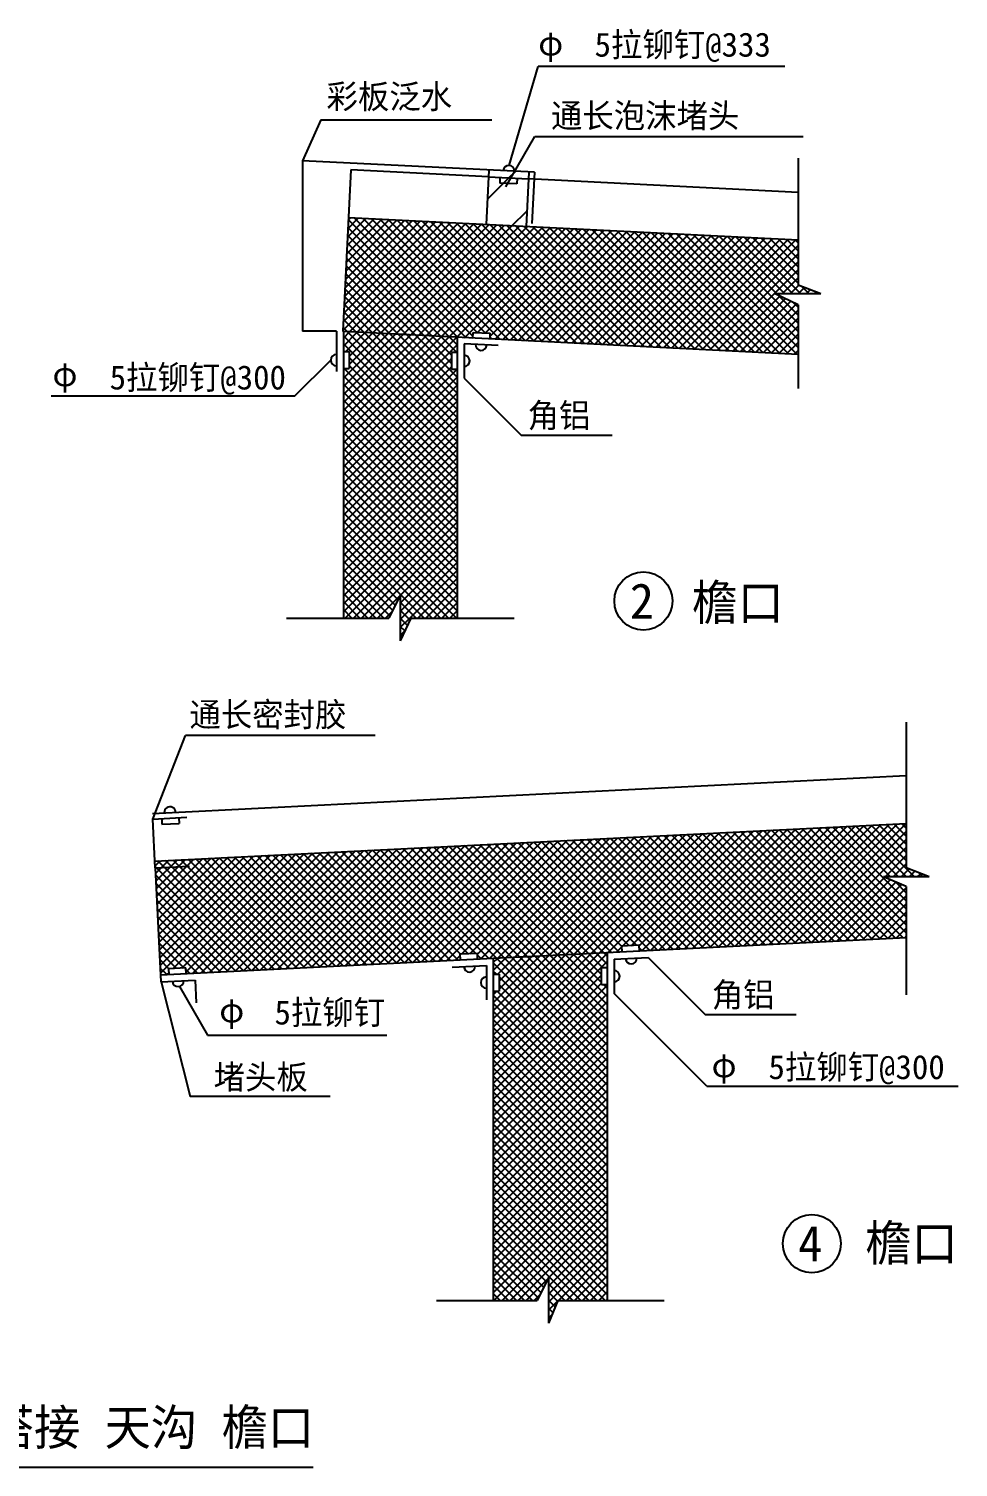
# Model space of a CAD drawing. Header units: metres. Extents: x 634 to 18296, y -213 to 24943.
# Drawn here: x 9580 to 17741, y -213 to 12410 of the extents above; entities that cross this region are included whole.
import ezdxf

# ---------------------------------------------------------------- set-up
doc = ezdxf.new("R2010")
doc.units = ezdxf.units.M
for name, color, linetype in [('1', 2, 'Continuous'), ('2', 3, 'Continuous'), ('4', 5, 'Continuous'), ('5', 6, 'Continuous')]:
    doc.layers.add(name, color=color, linetype=linetype)

msp = doc.modelspace()

# ---------------------------------------------------------------- hatches: boundary and pattern name
at = {"layer": '5'}
h = msp.add_hatch(dxfattribs=at)
h.set_pattern_fill('U', scale=100)
h.set_pattern_definition([(45, (0, 0), (-224.5064, 224.5064), [])])
h.paths.add_polyline_path([(13596.71, 10691.3), (13946.27, 10673.82), (13967.24, 11093.3), (13617.68, 11110.78)])
h.paths.add_polyline_path([(13813.01, 11101.01), (13846.75, 11159.45), (13620.68, 11170.75), (13617.68, 11110.78)])
h.paths.add_polyline_path([(13967.24, 11093.3), (13970.24, 11153.27), (13846.75, 11159.45), (13813.01, 11101.01)])

# ---------------------------------------------------------------- linework, layer by layer
for p, q in [((13617.68, 11110.78), (13967.24, 11093.3)), ((10669.28, 5475.33), (10968.9, 5490.31)), ((10690.75, 5045.87), (10669.28, 5475.33)), ((8447.4, -213.05), (12077.2, -213.05))]:
    msp.add_line(p, q)
at = {"layer": '1'}
for p, q in [((11982.51, 11252.66), (11982.51, 9755.76)), ((14020.18, 11150.78), (11982.51, 11252.66)), ((14020.18, 11150.78), (13997.71, 10701.29)), ((16335, 10554.39), (12387.29, 10751.77)), ((12282.51, 9755.76), (11982.51, 9755.76)), ((12282.51, 9755.76), (12282.51, 9402.76)), ((12342.51, 9752.76), (12342.51, 7238.81)), ((16335, 9553.14), (12342.51, 9752.76)), ((13342.51, 9702.76), (13342.51, 7238.81)), ((13402.51, 9645.69), (13402.51, 9345.31)), ((13702.51, 9630.69), (13402.51, 9645.69)), ((10687.75, 5105.79), (17284.96, 5435.65)), ((10690.75, 5045.87), (10990.37, 5060.85)), ((10690.75, 5045.87), (10740.69, 4047.12)), ((10737.69, 4107.04), (17284.96, 4434.4)), ((14659.26, 4303.12), (14659.26, 1251.45)), ((13299.26, 4175.04), (13599.26, 4190.04)), ((13599.26, 4190.04), (13599.26, 3889.67)), ((13659.26, 4253.12), (13659.26, 1251.45)), ((14719.26, 4246.04), (15019.26, 4261.04)), ((14719.26, 4246.04), (14719.26, 3945.67)), ((10740.69, 4047.12), (11040.31, 4062.1)), ((11040.31, 4062.1), (11050.3, 3862.35))]:
    msp.add_line(p, q, dxfattribs=at)
at = {"layer": '2'}
for p, q in [((13797.96, 11211.95), (14054.25, 12080.3)), ((16218.51, 12080.3), (14054.25, 12080.3)), ((12145.07, 11612.27), (11982.51, 11252.66)), ((12145.07, 11612.27), (13645.07, 11612.27)), ((13768.24, 11023.47), (14022.8, 11464.37)), ((14022.8, 11464.37), (16380.81, 11464.37)), ((16335, 11275.29), (16335, 10161.17)), ((12408.27, 11171.25), (12337.36, 9753.02)), ((13617.68, 11110.78), (12408.27, 11171.25)), ((13620.68, 11170.75), (13596.71, 10691.3)), ((13970.24, 11153.27), (13946.27, 10673.82)), ((13717.56, 11105.78), (13715.06, 11055.85)), ((13864.87, 11048.35), (13715.06, 11055.85)), ((13867.37, 11098.29), (13864.87, 11048.35)), ((16335, 10974.91), (13967.24, 11093.3)), ((16535, 10083.12), (16335, 10161.17)), ((16535, 10083.12), (16135, 10083.12)), ((16335, 9989.15), (16135, 10083.12)), ((16335, 9989.15), (16335, 9252.76)), ((13480.51, 9695.86), (13483.01, 9745.8)), ((13483.01, 9745.8), (13632.82, 9738.31)), ((13630.33, 9688.37), (13632.82, 9738.31)), ((11917.53, 9187.78), (12232.51, 9502.76)), ((12342.51, 9577.76), (12392.51, 9577.76)), ((12392.51, 9577.76), (12392.51, 9427.76)), ((13342.65, 9570.5), (13292.65, 9570.5)), ((13292.65, 9570.5), (13292.65, 9420.5)), ((12342.51, 9427.76), (12392.51, 9427.76)), ((13342.65, 9420.5), (13292.65, 9420.5)), ((13402.51, 9345.31), (13902.51, 8845.31)), ((9775.92, 9187.78), (11917.53, 9187.78)), ((13902.51, 8845.31), (14702.51, 8845.31)), ((12842.54, 7438.81), (12740.47, 7238.81)), ((12842.54, 7438.81), (12842.54, 7038.81)), ((11842.51, 7238.81), (12740.47, 7238.81)), ((12935.99, 7238.81), (12842.54, 7038.81)), ((12935.99, 7238.81), (13842.51, 7238.81)), ((12935.99, 7238.81), (13842.51, 7238.81)), ((17284.96, 6325.01), (17284.96, 5048.27)), ((10669.28, 5475.33), (10956.62, 6207.29)), ((12622.85, 6207.29), (10956.62, 6207.29)), ((10666.78, 5525.27), (17284.96, 5856.18)), ((10747.61, 5479.31), (10750.1, 5429.38)), ((10750.1, 5429.38), (10899.92, 5436.87)), ((10897.42, 5486.81), (10899.92, 5436.87)), ((17284.96, 4882.5), (17084.96, 4967.77)), ((17484.96, 4967.77), (17084.96, 4967.77)), ((17484.96, 4967.77), (17284.96, 5048.27)), ((17284.96, 4882.5), (17284.96, 3933.78)), ((17284.96, 4882.5), (17284.96, 3933.78)), ((13519.26, 4296.18), (13369.45, 4288.69)), ((13521.76, 4246.24), (13519.26, 4296.18)), ((14938.8, 4367.16), (14788.99, 4359.67)), ((14791.49, 4309.73), (14788.99, 4359.67)), ((14941.3, 4317.22), (14938.8, 4367.16)), ((10960.49, 4168.38), (10810.68, 4160.89)), ((10962.99, 4118.44), (10960.49, 4168.38)), ((13371.95, 4238.75), (13369.45, 4288.69)), ((14659.4, 4170.86), (14609.4, 4170.86)), ((14609.4, 4020.86), (14609.4, 4170.86)), ((15019.26, 4261.04), (15519.26, 3761.04)), ((10742.68, 4047.22), (10998.88, 3039.98)), ((10813.18, 4110.95), (10810.68, 4160.89)), ((13659.13, 4114.86), (13709.13, 4114.86)), ((13709.13, 4114.86), (13709.13, 3964.86)), ((10902.58, 4006.11), (11148.65, 3579.93)), ((13659.13, 3964.86), (13709.13, 3964.86)), ((14659.4, 4020.86), (14609.4, 4020.86)), ((15534.25, 3130.69), (14719.26, 3945.67)), ((15519.26, 3761.04), (16319.26, 3761.04)), ((11148.65, 3579.93), (12724.42, 3579.93)), ((12226.77, 3039.98), (10998.88, 3039.98)), ((15534.25, 3130.69), (17741.14, 3130.69)), ((14144.28, 1451.45), (14045.3, 1251.45)), ((14144.28, 1451.45), (14144.28, 1051.45)), ((13159.26, 1251.45), (14045.3, 1251.45)), ((14227.07, 1251.45), (14144.28, 1051.45)), ((14227.07, 1251.45), (15144.25, 1251.45)), ((14227.07, 1251.45), (15159.26, 1251.45))]:
    msp.add_line(p, q, dxfattribs=at)
for centre, start, end in [((13795.46, 11162.01), 357.14, 177.14), ((13552.51, 9638.19), 177.14, 357.14), ((12282.51, 9502.76), 90, 270), ((13402.51, 9495.5), 270, 90), ((10820.02, 5533), 2.86, 182.86), ((13449.84, 4182.71), 182.86, 2.86), ((14869.39, 4253.57), 182.86, 2.86), ((10891.08, 4054.77), 182.86, 2.86), ((13599.26, 4039.86), 90, 270), ((14719.26, 4095.86), 270, 90)]:
    msp.add_arc(centre, 50, start, end, dxfattribs=at)
at = {"layer": '4'}
for centre in [(14977.03, 7388.87), (16455.56, 1749.31)]:
    msp.add_circle(centre, 255.02, dxfattribs=at)
at = {"layer": '5'}
for p, q in [((12363.89, 10283.71), (12810.77, 10730.6)), ((12367.61, 10358.15), (12743.43, 10733.96)), ((12371.33, 10432.58), (12676.09, 10737.33)), ((12375.06, 10507.01), (12608.74, 10740.7)), ((12378.78, 10581.44), (12541.4, 10744.07)), ((12382.5, 10655.88), (12474.06, 10747.43)), ((12386.22, 10730.31), (12406.71, 10750.8)), ((13421.36, 9698.82), (12386.39, 10733.79)), ((13481.21, 9709.69), (12441.85, 10749.04)), ((13517.53, 9744.07), (12516.28, 10745.32)), ((13591.96, 9740.35), (12590.71, 10741.6)), ((13719.09, 9683.93), (12665.14, 10737.88)), ((13793.52, 9680.21), (12739.58, 10734.16)), ((13867.96, 9676.49), (12814.01, 10730.44)), ((12337.84, 9762.69), (13282.18, 10707.03)), ((12341.56, 9837.12), (13214.84, 10710.39)), ((12345.28, 9911.55), (13147.49, 10713.76)), ((12349, 9985.98), (13080.15, 10717.13)), ((12352.73, 10060.42), (13012.8, 10720.5)), ((12356.45, 10134.85), (12945.46, 10723.86)), ((12360.17, 10209.28), (12878.12, 10727.23)), ((13346.93, 9702.54), (12383.03, 10666.44)), ((12395.95, 9750.09), (13349.52, 10703.66)), ((12463.29, 9746.72), (13416.87, 10700.29)), ((12530.64, 9743.36), (13484.21, 10696.93)), ((12597.98, 9739.99), (13551.55, 10693.56)), ((12665.33, 9736.62), (13618.9, 10690.19)), ((12732.67, 9733.25), (13686.24, 10686.82)), ((12800.01, 9729.89), (13753.58, 10683.46)), ((12867.36, 9726.52), (13820.93, 10680.09)), ((13942.39, 9672.77), (12888.44, 10726.71)), ((12934.7, 9723.15), (13888.27, 10676.72)), ((14016.82, 9669.05), (12962.87, 10722.99)), ((13002.04, 9719.78), (13955.61, 10673.36)), ((14091.25, 9665.32), (13037.31, 10719.27)), ((13069.39, 9716.42), (14022.96, 10669.99)), ((14165.69, 9661.6), (13111.74, 10715.55)), ((13136.73, 9713.05), (14090.3, 10666.62)), ((14240.12, 9657.88), (13186.17, 10711.83)), ((13204.07, 9709.68), (14157.64, 10663.25)), ((14314.55, 9654.16), (13260.6, 10708.11)), ((13271.42, 9706.32), (14224.99, 10659.89)), ((14388.98, 9650.44), (13335.04, 10704.38)), ((13338.76, 9702.95), (14292.33, 10656.52)), ((13406.1, 9699.58), (14359.67, 10653.15)), ((14463.41, 9646.72), (13409.47, 10700.66)), ((14537.85, 9642.99), (13483.9, 10696.94)), ((13521.13, 9743.89), (14427.02, 10649.79)), ((14612.28, 9639.27), (13558.33, 10693.22)), ((13588.47, 9740.53), (14494.36, 10646.42)), ((13631.55, 9712.9), (14561.71, 10643.05)), ((14686.71, 9635.55), (13632.76, 10689.5)), ((13675.48, 9686.11), (14629.05, 10639.68)), ((14761.14, 9631.83), (13707.2, 10685.78)), ((13742.82, 9682.75), (14696.39, 10636.32)), ((14835.58, 9628.11), (13781.63, 10682.05)), ((13810.17, 9679.38), (14763.74, 10632.95)), ((14910.01, 9624.39), (13856.06, 10678.33)), ((13877.51, 9676.01), (14831.08, 10629.58)), ((14984.44, 9620.67), (13930.49, 10674.61)), ((13944.85, 9672.64), (14898.42, 10626.22)), ((15058.87, 9616.94), (14004.93, 10670.89)), ((14012.2, 9669.28), (14965.77, 10622.85)), ((15133.31, 9613.22), (14079.36, 10667.17)), ((14079.54, 9665.91), (15033.11, 10619.48)), ((14146.88, 9662.54), (15100.45, 10616.11)), ((15207.74, 9609.5), (14153.79, 10663.45)), ((14214.23, 9659.18), (15167.8, 10612.75)), ((15282.17, 9605.78), (14228.22, 10659.73)), ((14281.57, 9655.81), (15235.14, 10609.38)), ((15356.6, 9602.06), (14302.66, 10656)), ((14348.91, 9652.44), (15302.48, 10606.01)), ((15431.03, 9598.34), (14377.09, 10652.28)), ((15505.47, 9594.61), (14451.52, 10648.56)), ((15579.9, 9590.89), (14525.95, 10644.84)), ((15654.33, 9587.17), (14600.38, 10641.12)), ((15728.76, 9583.45), (14674.82, 10637.4)), ((15803.2, 9579.73), (14749.25, 10633.67)), ((15877.63, 9576.01), (14823.68, 10629.95)), ((15952.06, 9572.28), (14898.11, 10626.23)), ((16026.49, 9568.56), (14972.55, 10622.51)), ((16100.92, 9564.84), (15046.98, 10618.79)), ((16175.36, 9561.12), (15121.41, 10615.07)), ((16249.79, 9557.4), (15195.84, 10611.34)), ((16324.22, 9553.68), (15270.28, 10607.62)), ((16335, 9613.61), (15344.71, 10603.9)), ((13198.07, 9709.98), (12376.29, 10531.76)), ((13272.5, 9706.26), (12379.66, 10599.1)), ((14416.26, 9649.07), (15369.83, 10602.64)), ((14483.6, 9645.71), (15437.17, 10599.28)), ((14550.94, 9642.34), (15504.51, 10595.91)), ((14618.29, 9638.97), (15571.86, 10592.54)), ((14685.63, 9635.61), (15639.2, 10589.18)), ((14752.97, 9632.24), (15706.54, 10585.81)), ((14820.32, 9628.87), (15773.89, 10582.44)), ((14887.66, 9625.5), (15841.23, 10579.07)), ((14955, 9622.14), (15908.58, 10575.71)), ((15022.35, 9618.77), (15975.92, 10572.34)), ((15089.69, 9615.4), (16043.26, 10568.97)), ((15157.04, 9612.04), (16110.61, 10565.61)), ((15224.38, 9608.67), (16177.95, 10562.24)), ((15291.72, 9605.3), (16245.29, 10558.87)), ((15359.07, 9601.93), (16312.64, 10555.5)), ((16335, 9684.32), (15419.14, 10600.18)), ((15426.41, 9598.57), (16335, 10507.16)), ((16335, 9755.03), (15493.57, 10596.46)), ((16335, 9825.74), (15568, 10592.74)), ((16148.33, 10083.12), (15642.44, 10589.01)), ((16219.04, 10083.12), (15716.87, 10585.29)), ((16289.75, 10083.12), (15791.3, 10581.57)), ((16360.46, 10083.12), (15865.73, 10577.85)), ((16335, 10179.3), (15940.17, 10574.13)), ((16335, 10250.01), (16014.6, 10570.41)), ((16335, 10320.72), (16089.03, 10566.68)), ((16335, 10391.43), (16163.46, 10562.96)), ((16335, 10462.14), (16237.89, 10559.24)), ((16335, 10532.85), (16312.33, 10555.52)), ((13049.2, 9717.43), (12369.56, 10397.07)), ((13123.63, 9713.71), (12372.93, 10464.41)), ((15493.75, 9595.2), (16335, 10436.45)), ((15561.1, 9591.83), (16335, 10365.73)), ((12900.34, 9724.87), (12362.82, 10262.38)), ((12974.77, 9721.15), (12366.19, 10329.73)), ((15628.44, 9588.47), (16335, 10295.02)), ((12751.47, 9732.31), (12356.09, 10127.7)), ((12825.9, 9728.59), (12359.46, 10195.04)), ((16193.8, 10083.12), (16335, 10224.31)), ((16264.51, 10083.12), (16339.76, 10158.37)), ((16335.23, 10083.12), (16390.84, 10138.74)), ((16431.18, 10083.12), (16364.18, 10150.12)), ((16405.94, 10083.12), (16441.94, 10119.12)), ((16501.89, 10083.12), (16481.67, 10103.33)), ((12602.61, 9739.76), (12349.36, 9993.01)), ((12677.04, 9736.04), (12352.72, 10060.35)), ((15695.78, 9585.1), (16173.74, 10063.06)), ((15763.13, 9581.73), (16222.21, 10040.81)), ((15830.47, 9578.36), (16268.97, 10016.86)), ((15897.81, 9575), (16317.43, 9994.62)), ((16335, 9896.45), (16162.07, 10069.38)), ((16335, 9967.16), (16296.13, 10006.03)), ((16476.65, 10083.12), (16492.15, 10098.62)), ((12453.74, 9747.2), (12342.62, 9858.32)), ((12528.17, 9743.48), (12345.99, 9925.66)), ((15965.16, 9571.63), (16335, 9941.47)), ((16032.5, 9568.26), (16335, 9870.76)), ((12379.31, 9750.92), (12339.25, 9790.98)), ((12342.51, 9696.65), (12395.95, 9750.09)), ((12342.51, 9625.94), (12463.29, 9746.72)), ((12342.51, 9343.1), (12732.67, 9733.25)), ((12342.51, 9272.39), (12800.01, 9729.89)), ((12342.51, 9201.68), (12867.36, 9726.52)), ((12342.51, 9130.97), (12934.7, 9723.15)), ((12365.04, 9577.76), (12530.64, 9743.36)), ((13342.51, 8787.72), (12379.31, 9750.92)), ((12392.51, 9534.52), (12597.98, 9739.99)), ((12392.51, 9463.81), (12665.33, 9736.62)), ((13342.51, 8858.43), (12453.74, 9747.2)), ((13342.51, 8929.14), (12528.17, 9743.48)), ((13342.51, 8999.85), (12602.61, 9739.76)), ((13342.51, 9070.56), (12677.04, 9736.04)), ((13342.51, 9141.27), (12751.47, 9732.31)), ((13342.51, 9211.98), (12825.9, 9728.59)), ((13342.51, 9282.69), (12900.34, 9724.87)), ((13342.51, 9353.4), (12974.77, 9721.15)), ((16099.84, 9564.89), (16335, 9800.05)), ((16167.19, 9561.53), (16335, 9729.34)), ((12342.51, 9060.26), (13002.04, 9719.78)), ((13342.51, 8717.01), (12342.51, 9717.01)), ((12342.51, 8989.55), (13069.39, 9716.42)), ((12342.51, 8918.84), (13136.73, 9713.05)), ((12342.51, 8848.12), (13204.07, 9709.68)), ((12342.51, 8777.41), (13271.42, 9706.32)), ((12342.51, 8706.7), (13338.76, 9702.95)), ((13342.51, 8646.3), (12342.51, 9646.3)), ((12342.51, 8635.99), (13342.51, 9635.99)), ((13292.65, 9473.98), (13049.2, 9717.43)), ((13292.65, 9544.69), (13123.63, 9713.71)), ((13337.55, 9570.5), (13198.07, 9709.98)), ((13342.51, 9636.25), (13272.5, 9706.26)), ((13473.45, 9696.21), (13480.91, 9703.67)), ((13644.66, 9687.65), (13630.98, 9701.34)), ((16234.53, 9558.16), (16335, 9658.63)), ((12342.51, 8565.28), (13292.65, 9515.42)), ((13342.51, 8575.58), (12392.51, 9525.58)), ((16301.87, 9554.79), (16335, 9587.92)), ((12342.51, 8494.57), (13292.65, 9444.71)), ((12342.51, 9413.81), (12356.47, 9427.76)), ((12342.51, 8423.86), (13339.15, 9420.5)), ((13342.51, 8363.45), (12342.51, 9363.45)), ((12342.51, 8353.15), (13342.51, 9353.15)), ((13342.51, 8434.16), (12348.92, 9427.76)), ((13342.51, 8504.87), (12392.51, 9454.87)), ((13342.51, 8292.74), (12342.51, 9292.74)), ((12342.51, 8282.44), (13342.51, 9282.44)), ((13342.51, 8222.03), (12342.51, 9222.03)), ((12342.51, 8211.73), (13342.51, 9211.73)), ((13342.51, 8151.32), (12342.51, 9151.32)), ((12342.51, 8141.02), (13342.51, 9141.02)), ((13342.51, 8080.61), (12342.51, 9080.61)), ((12342.51, 8070.31), (13342.51, 9070.31)), ((13342.51, 8009.9), (12342.51, 9009.9)), ((12342.51, 7999.6), (13342.51, 8999.6)), ((13342.51, 7939.19), (12342.51, 8939.19)), ((12342.51, 7928.89), (13342.51, 8928.89)), ((13342.51, 7868.48), (12342.51, 8868.48)), ((12342.51, 7858.18), (13342.51, 8858.18)), ((13342.51, 7797.77), (12342.51, 8797.77)), ((12342.51, 7787.46), (13342.51, 8787.46)), ((13342.51, 7727.06), (12342.51, 8727.06)), ((12342.51, 7716.75), (13342.51, 8716.75)), ((13342.51, 7656.35), (12342.51, 8656.35)), ((12342.51, 7646.04), (13342.51, 8646.04)), ((13342.51, 7585.64), (12342.51, 8585.64)), ((12342.51, 7575.33), (13342.51, 8575.33)), ((13342.51, 7514.92), (12342.51, 8514.92)), ((12342.51, 7504.62), (13342.51, 8504.62)), ((13342.51, 7444.21), (12342.51, 8444.21)), ((12342.51, 7433.91), (13342.51, 8433.91)), ((13342.51, 7373.5), (12342.51, 8373.5)), ((12342.51, 7363.2), (13342.51, 8363.2)), ((13342.51, 7302.79), (12342.51, 8302.79)), ((12342.51, 7292.49), (13342.51, 8292.49)), ((13335.78, 7238.81), (12342.51, 8232.08)), ((12359.55, 7238.81), (13342.51, 8221.78)), ((13265.07, 7238.81), (12342.51, 8161.37)), ((13194.36, 7238.81), (12342.51, 8090.66)), ((12430.26, 7238.81), (13342.51, 8151.07)), ((12500.97, 7238.81), (13342.51, 8080.36)), ((13123.65, 7238.81), (12342.51, 8019.95)), ((12571.68, 7238.81), (13342.51, 8009.65)), ((13052.94, 7238.81), (12342.51, 7949.24)), ((12820.32, 7400.72), (12342.51, 7878.53)), ((12642.39, 7238.81), (13342.51, 7938.94)), ((12842.54, 7368.25), (13342.51, 7868.23)), ((12797.42, 7352.91), (12342.51, 7807.82)), ((12772.75, 7306.87), (12342.51, 7737.11)), ((12842.54, 7297.54), (13342.51, 7797.52)), ((12842.54, 7226.83), (13342.51, 7726.8)), ((12749.49, 7259.42), (12342.51, 7666.4)), ((12699.39, 7238.81), (12342.51, 7595.69)), ((12925.24, 7238.81), (13342.51, 7656.09)), ((12995.95, 7238.81), (13342.51, 7585.38)), ((12628.68, 7238.81), (12342.51, 7524.98)), ((12557.96, 7238.81), (12342.51, 7454.26)), ((13066.66, 7238.81), (13342.51, 7514.67)), ((12487.25, 7238.81), (12342.51, 7383.55)), ((12982.23, 7238.81), (12842.54, 7378.5)), ((13137.37, 7238.81), (13342.51, 7443.96)), ((13208.08, 7238.81), (13342.51, 7373.25)), ((12416.54, 7238.81), (12342.51, 7312.84)), ((12345.83, 7238.81), (12342.51, 7242.13)), ((12713.1, 7238.81), (12767.23, 7292.94)), ((12927.64, 7222.69), (12842.54, 7307.79)), ((12842.54, 7156.12), (12928.27, 7241.84)), ((12905.75, 7173.87), (12842.54, 7237.08)), ((13278.79, 7238.81), (13342.51, 7302.54)), ((12882.94, 7125.97), (12842.54, 7166.37)), ((12842.54, 7085.41), (12883.02, 7125.89)), ((12860.11, 7078.09), (12842.54, 7095.66)), ((16080.74, 4374.19), (17134.69, 5428.14)), ((16155.18, 4377.92), (17209.12, 5431.86)), ((16229.61, 4381.64), (17283.56, 5435.58)), ((17284.96, 5324.04), (17178.66, 5430.34)), ((17284.96, 5394.75), (17246, 5433.71)), ((13624.48, 4251.38), (14678.43, 5305.33)), ((13698.91, 4255.1), (14752.86, 5309.05)), ((13773.34, 4258.82), (14827.29, 5312.77)), ((13847.78, 4262.55), (14901.72, 5316.49)), ((13922.21, 4266.27), (14976.15, 5320.21)), ((13996.64, 4269.99), (15050.59, 5323.94)), ((14071.07, 4273.71), (15125.02, 5327.66)), ((14145.5, 4277.43), (15199.45, 5331.38)), ((14219.94, 4281.15), (15273.88, 5335.1)), ((14294.37, 4284.88), (15348.32, 5338.82)), ((14368.8, 4288.6), (15422.75, 5342.54)), ((14443.23, 4292.32), (15497.18, 5346.26)), ((14517.67, 4296.04), (15571.61, 5349.99)), ((14592.1, 4299.76), (15646.05, 5353.71)), ((15573.18, 4348.82), (14619.61, 5302.39)), ((14666.53, 4303.48), (15720.48, 5357.43)), ((15640.52, 4352.18), (14686.95, 5305.75)), ((15707.86, 4355.55), (14754.29, 5309.12)), ((14793.66, 4359.9), (15794.91, 5361.15)), ((15775.21, 4358.92), (14821.64, 5312.49)), ((14868.09, 4363.62), (15869.34, 5364.87)), ((15842.55, 4362.28), (14888.98, 5315.85)), ((14938.97, 4363.79), (15943.77, 5368.59)), ((15909.89, 4365.65), (14956.32, 5319.22)), ((14964.26, 4318.37), (16018.21, 5372.32)), ((15977.24, 4369.02), (15023.67, 5322.59)), ((15038.69, 4322.09), (16092.64, 5376.04)), ((16044.58, 4372.39), (15091.01, 5325.96)), ((15113.12, 4325.81), (16167.07, 5379.76)), ((16111.93, 4375.75), (15158.35, 5329.32)), ((15187.56, 4329.53), (16241.5, 5383.48)), ((16179.27, 4379.12), (15225.7, 5332.69)), ((15261.99, 4333.26), (16315.94, 5387.2)), ((16246.61, 4382.49), (15293.04, 5336.06)), ((15336.42, 4336.98), (16390.37, 5390.92)), ((16313.96, 4385.85), (15360.39, 5339.43)), ((15410.85, 4340.7), (16464.8, 5394.65)), ((16381.3, 4389.22), (15427.73, 5342.79)), ((15485.29, 4344.42), (16539.23, 5398.37)), ((16448.64, 4392.59), (15495.07, 5346.16)), ((15559.72, 4348.14), (16613.67, 5402.09)), ((16515.99, 4395.96), (15562.42, 5349.53)), ((16583.33, 4399.32), (15629.76, 5352.89)), ((15634.15, 4351.86), (16688.1, 5405.81)), ((16650.67, 4402.69), (15697.1, 5356.26)), ((15708.58, 4355.59), (16762.53, 5409.53)), ((16718.02, 4406.06), (15764.45, 5359.63)), ((15783.02, 4359.31), (16836.96, 5413.25)), ((16785.36, 4409.42), (15831.79, 5363)), ((15857.45, 4363.03), (16911.39, 5416.98)), ((16852.7, 4412.79), (15899.13, 5366.36)), ((15931.88, 4366.75), (16985.83, 5420.7)), ((16920.05, 4416.16), (15966.48, 5369.73)), ((16006.31, 4370.47), (17060.26, 5424.42)), ((16987.39, 4419.53), (16033.82, 5373.1)), ((17054.73, 4422.89), (16101.16, 5376.46)), ((17122.08, 4426.26), (16168.51, 5379.83)), ((17189.42, 4429.63), (16235.85, 5383.2)), ((17256.76, 4432.99), (16303.19, 5386.57)), ((16304.04, 4385.36), (17284.96, 5366.27)), ((17284.96, 4475.52), (16370.54, 5389.93)), ((17284.96, 4546.23), (16437.88, 5393.3)), ((17284.96, 4616.94), (16505.22, 5396.67)), ((17284.96, 4687.65), (16572.57, 5400.03)), ((17284.96, 4758.36), (16639.91, 5403.4)), ((17146.26, 4967.77), (16707.26, 5406.77)), ((17216.97, 4967.77), (16774.6, 5410.14)), ((17287.68, 4967.77), (16841.94, 5413.5)), ((17284.96, 5041.2), (16909.29, 5416.87)), ((17284.96, 5111.91), (16976.63, 5420.24)), ((17284.96, 5182.62), (17043.97, 5423.6)), ((17284.96, 5253.33), (17111.32, 5426.97)), ((11093.78, 4124.85), (12147.73, 5178.79)), ((11168.21, 4128.57), (12222.16, 5182.51)), ((11242.65, 4132.29), (12296.59, 5186.24)), ((11317.08, 4136.01), (12371.02, 5189.96)), ((11391.51, 4139.73), (12445.46, 5193.68)), ((11465.94, 4143.45), (12519.89, 5197.4)), ((11540.37, 4147.18), (12594.32, 5201.12)), ((11614.81, 4150.9), (12668.75, 5204.84)), ((11689.24, 4154.62), (12743.19, 5208.57)), ((11763.67, 4158.34), (12817.62, 5212.29)), ((11838.1, 4162.06), (12892.05, 5216.01)), ((11912.54, 4165.78), (12966.48, 5219.73)), ((11986.97, 4169.51), (13040.92, 5223.45)), ((12061.4, 4173.23), (13115.35, 5227.17)), ((13081.47, 4224.23), (12127.9, 5177.8)), ((12135.83, 4176.95), (13189.78, 5230.89)), ((13148.81, 4227.6), (12195.24, 5181.17)), ((12210.27, 4180.67), (13264.21, 5234.62)), ((13216.15, 4230.96), (12262.58, 5184.54)), ((12284.7, 4184.39), (13338.64, 5238.34)), ((13283.5, 4234.33), (12329.93, 5187.9)), ((12359.13, 4188.11), (13413.08, 5242.06)), ((13350.84, 4237.7), (12397.27, 5191.27)), ((12433.56, 4191.83), (13487.51, 5245.78)), ((13370.51, 4288.74), (12464.61, 5194.64)), ((12507.99, 4195.56), (13561.94, 5249.5)), ((13437.85, 4292.11), (12531.96, 5198)), ((12582.43, 4199.28), (13636.37, 5253.22)), ((13505.19, 4295.48), (12599.3, 5201.37)), ((12656.86, 4203), (13710.81, 5256.95)), ((13620.22, 4251.17), (12666.65, 5204.74)), ((12731.29, 4206.72), (13785.24, 5260.67)), ((13687.56, 4254.53), (12733.99, 5208.11)), ((13754.9, 4257.9), (12801.33, 5211.47)), ((12805.72, 4210.44), (13859.67, 5264.39)), ((13822.25, 4261.27), (12868.68, 5214.84)), ((12880.16, 4214.16), (13934.1, 5268.11)), ((13889.59, 4264.64), (12936.02, 5218.21)), ((12954.59, 4217.89), (14008.53, 5271.83)), ((13956.93, 4268), (13003.36, 5221.57)), ((13029.02, 4221.61), (14082.97, 5275.55)), ((14024.28, 4271.37), (13070.71, 5224.94)), ((13103.45, 4225.33), (14157.4, 5279.28)), ((14091.62, 4274.74), (13138.05, 5228.31)), ((13177.89, 4229.05), (14231.83, 5283)), ((14158.96, 4278.1), (13205.39, 5231.68)), ((13252.32, 4232.77), (14306.26, 5286.72)), ((14226.31, 4281.47), (13272.74, 5235.04)), ((14293.65, 4284.84), (13340.08, 5238.41)), ((13379.45, 4289.19), (14380.7, 5290.44)), ((14360.99, 4288.21), (13407.42, 5241.78)), ((13453.88, 4292.91), (14455.13, 5294.16)), ((14428.34, 4291.57), (13474.77, 5245.14)), ((13519.67, 4288), (14529.56, 5297.88)), ((14495.68, 4294.94), (13542.11, 5248.51)), ((13550.05, 4247.66), (14603.99, 5301.61)), ((14563.02, 4298.31), (13609.45, 5251.88)), ((14630.37, 4301.68), (13676.8, 5255.25)), ((14697.71, 4305.04), (13744.14, 5258.61)), ((14765.06, 4308.41), (13811.48, 5261.98)), ((14789.23, 4354.95), (13878.83, 5265.35)), ((14852.06, 4362.82), (13946.17, 5268.71)), ((14919.41, 4366.19), (14013.52, 5272.08)), ((15034.43, 4321.88), (14080.86, 5275.45)), ((15101.77, 4325.25), (14148.2, 5278.82)), ((15169.12, 4328.61), (14215.55, 5282.18)), ((15236.46, 4331.98), (14282.89, 5285.55)), ((15303.8, 4335.35), (14350.23, 5288.92)), ((15371.15, 4338.71), (14417.58, 5292.28)), ((15438.49, 4342.08), (14484.92, 5295.65)), ((15505.83, 4345.45), (14552.26, 5299.02)), ((16378.47, 4389.08), (17284.96, 5295.56)), ((16452.91, 4392.8), (17284.96, 5224.85)), ((10689.82, 5064.39), (10733.51, 5108.08)), ((11599.91, 4150.15), (10690.04, 5060.02)), ((10693.19, 4997.05), (10807.95, 5111.8)), ((10696.56, 4929.7), (10882.38, 5115.52)), ((10699.92, 4862.36), (10956.81, 5119.25)), ((10703.29, 4795.02), (11031.24, 5122.97)), ((10706.66, 4727.67), (11105.68, 5126.69)), ((10710.03, 4660.33), (11180.11, 5130.41)), ((10713.39, 4592.99), (11254.54, 5134.13)), ((11667.25, 4153.52), (10713.68, 5107.09)), ((10716.76, 4525.64), (11328.97, 5137.85)), ((10720.13, 4458.3), (11403.4, 5141.58)), ((10723.49, 4390.95), (11477.84, 5145.3)), ((10726.86, 4323.61), (11552.27, 5149.02)), ((10730.23, 4256.27), (11626.7, 5152.74)), ((10733.6, 4188.92), (11701.13, 5156.46)), ((10736.96, 4121.58), (11775.57, 5160.18)), ((11734.6, 4156.89), (10781.03, 5110.46)), ((11801.94, 4160.25), (10848.37, 5113.82)), ((10848.89, 4162.8), (11850, 5163.91)), ((11869.28, 4163.62), (10915.71, 5117.19)), ((10923.32, 4166.52), (11924.43, 5167.63)), ((10962.18, 4134.67), (11998.86, 5171.35)), ((11936.63, 4166.99), (10983.06, 5120.56)), ((11019.35, 4121.12), (12073.3, 5175.07)), ((12003.97, 4170.36), (11050.4, 5123.93)), ((12071.32, 4173.72), (11117.74, 5127.29)), ((12138.66, 4177.09), (11185.09, 5130.66)), ((12206, 4180.46), (11252.43, 5134.03)), ((12273.35, 4183.82), (11319.78, 5137.39)), ((12340.69, 4187.19), (11387.12, 5140.76)), ((12408.03, 4190.56), (11454.46, 5144.13)), ((12475.38, 4193.93), (11521.81, 5147.5)), ((12542.72, 4197.29), (11589.15, 5150.86)), ((12610.06, 4200.66), (11656.49, 5154.23)), ((12677.41, 4204.03), (11723.84, 5157.6)), ((12744.75, 4207.39), (11791.18, 5160.96)), ((12812.09, 4210.76), (11858.52, 5164.33)), ((12879.44, 4214.13), (11925.87, 5167.7)), ((12946.78, 4217.5), (11993.21, 5171.07)), ((13014.12, 4220.86), (12060.55, 5174.43)), ((17098.58, 4967.77), (17284.96, 5154.14)), ((17169.29, 4967.77), (17284.96, 5083.43)), ((11532.57, 4146.78), (10693.76, 4985.59)), ((16527.34, 4396.52), (17095.86, 4965.04)), ((16601.77, 4400.25), (17142.18, 4940.65)), ((17240, 4967.77), (17310.77, 5038.54)), ((17358.39, 4967.77), (17282.4, 5043.76)), ((17310.71, 4967.77), (17359.6, 5016.65)), ((17381.42, 4967.77), (17411.26, 4997.6)), ((17429.1, 4967.77), (17392.13, 5004.73)), ((17452.14, 4967.77), (17461.5, 4977.13)), ((11465.22, 4143.42), (10697.48, 4911.16)), ((11397.88, 4140.05), (10701.21, 4836.73)), ((16676.2, 4403.97), (17192.42, 4920.19)), ((16750.64, 4407.69), (17241.25, 4898.3)), ((16825.07, 4411.41), (17284.96, 4871.3)), ((16899.5, 4415.13), (17284.96, 4800.59)), ((17284.96, 4829.07), (17196.13, 4917.89)), ((11330.54, 4136.68), (10704.93, 4762.29)), ((11263.19, 4133.32), (10708.65, 4687.86)), ((16973.93, 4418.85), (17284.96, 4729.88)), ((11195.85, 4129.95), (10712.37, 4613.43)), ((17048.36, 4422.57), (17284.96, 4659.17)), ((17122.8, 4426.3), (17284.96, 4588.45)), ((11128.51, 4126.58), (10716.09, 4539)), ((11061.16, 4123.21), (10719.81, 4464.56)), ((17197.23, 4430.02), (17284.96, 4517.74)), ((17271.66, 4433.74), (17284.96, 4447.03)), ((10946.01, 4167.65), (10723.54, 4390.13)), ((10878.67, 4164.29), (10727.26, 4315.7)), ((13659.26, 3366.93), (14592.1, 4299.76)), ((13659.26, 3296.21), (14659.26, 4296.21)), ((13659.26, 3437.64), (14517.67, 4296.04)), ((13659.26, 3508.35), (14443.23, 4292.32)), ((14619.76, 4170.86), (14495.68, 4294.94)), ((14659.26, 4202.07), (14563.02, 4298.31)), ((14659.26, 4272.78), (14630.37, 4301.68)), ((14740.96, 4307.2), (14789.2, 4355.44)), ((14967.09, 4318.51), (14939.88, 4345.72)), ((10811.33, 4160.92), (10730.98, 4241.27)), ((10791.79, 4109.75), (10734.7, 4166.83)), ((13326.75, 4236.49), (13369.9, 4279.65)), ((13552.87, 4247.8), (13520.04, 4280.63)), ((13659.26, 3579.06), (14368.8, 4288.6)), ((13659.26, 3649.77), (14294.37, 4284.88)), ((13659.26, 3720.48), (14219.94, 4281.15)), ((13659.26, 3791.19), (14145.5, 4277.43)), ((13659.26, 3861.9), (14071.07, 4273.71)), ((13659.26, 4144.74), (13773.34, 4258.82)), ((13659.26, 4215.45), (13698.91, 4255.1)), ((13659.26, 3225.5), (14659.26, 4225.5)), ((14659.26, 3212.12), (13659.26, 4212.12)), ((14659.26, 3282.83), (13687.56, 4254.53)), ((13700.09, 4114.86), (13847.78, 4262.55)), ((13709.13, 3982.48), (13996.64, 4269.99)), ((13709.13, 4053.19), (13922.21, 4266.27)), ((14659.26, 3353.54), (13754.9, 4257.9)), ((14659.26, 3424.25), (13822.25, 4261.27)), ((14659.26, 3494.96), (13889.59, 4264.64)), ((14659.26, 3565.67), (13956.93, 4268)), ((14659.26, 3636.38), (14024.28, 4271.37)), ((14659.26, 3707.1), (14091.62, 4274.74)), ((14659.26, 3777.81), (14158.96, 4278.1)), ((14659.26, 3848.52), (14226.31, 4281.47)), ((14659.26, 3919.23), (14293.65, 4284.84)), ((14609.4, 4039.8), (14360.99, 4288.21)), ((14609.4, 4110.51), (14428.34, 4291.57)), ((10796.05, 4109.96), (10812.41, 4126.32)), ((10993.82, 4119.85), (10961.3, 4152.37)), ((13685.82, 4114.86), (13659.26, 4141.41)), ((13659.26, 3154.79), (14609.4, 4104.93)), ((14659.26, 3141.41), (13709.13, 4091.54)), ((13659.26, 3084.08), (14609.4, 4034.22)), ((13659.26, 3013.37), (14659.26, 4013.37)), ((13659.26, 3932.61), (13691.51, 3964.86)), ((13659.26, 2942.66), (14659.26, 3942.66)), ((14659.26, 2929.28), (13659.26, 3929.28)), ((14659.26, 2999.99), (13694.39, 3964.86)), ((14659.26, 3070.7), (13709.13, 4020.83)), ((14659.26, 3989.94), (14628.34, 4020.86)), ((13659.26, 2871.95), (14659.26, 3871.95)), ((14659.26, 2858.57), (13659.26, 3858.57)), ((13659.26, 2801.24), (14659.26, 3801.24)), ((14659.26, 2787.86), (13659.26, 3787.86)), ((13659.26, 2730.53), (14659.26, 3730.53)), ((14659.26, 2717.15), (13659.26, 3717.15)), ((13659.26, 2659.82), (14659.26, 3659.82)), ((14659.26, 2646.44), (13659.26, 3646.44)), ((13659.26, 2589.11), (14659.26, 3589.11)), ((14659.26, 2575.72), (13659.26, 3575.72)), ((13659.26, 2518.4), (14659.26, 3518.4)), ((14659.26, 2505.01), (13659.26, 3505.01)), ((13659.26, 2447.69), (14659.26, 3447.69)), ((14659.26, 2434.3), (13659.26, 3434.3)), ((13659.26, 2376.98), (14659.26, 3376.98)), ((14659.26, 2363.59), (13659.26, 3363.59)), ((13659.26, 2306.26), (14659.26, 3306.26)), ((14659.26, 2292.88), (13659.26, 3292.88)), ((13659.26, 2235.55), (14659.26, 3235.55)), ((14659.26, 2222.17), (13659.26, 3222.17)), ((13659.26, 2164.84), (14659.26, 3164.84)), ((14659.26, 2151.46), (13659.26, 3151.46)), ((13659.26, 2094.13), (14659.26, 3094.13)), ((14659.26, 2080.75), (13659.26, 3080.75)), ((13659.26, 2023.42), (14659.26, 3023.42)), ((14659.26, 2010.04), (13659.26, 3010.04)), ((13659.26, 1952.71), (14659.26, 2952.71)), ((14659.26, 1939.33), (13659.26, 2939.33)), ((13659.26, 1882), (14659.26, 2882)), ((14659.26, 1868.62), (13659.26, 2868.62)), ((13659.26, 1811.29), (14659.26, 2811.29)), ((14659.26, 1797.91), (13659.26, 2797.91)), ((13659.26, 1740.58), (14659.26, 2740.58)), ((14659.26, 1727.2), (13659.26, 2727.2)), ((13659.26, 1669.87), (14659.26, 2669.87)), ((14659.26, 1656.49), (13659.26, 2656.49)), ((13659.26, 1599.16), (14659.26, 2599.16)), ((14659.26, 1585.78), (13659.26, 2585.78)), ((13659.26, 1528.45), (14659.26, 2528.45)), ((14659.26, 1515.06), (13659.26, 2515.06)), ((13659.26, 1457.74), (14659.26, 2457.74)), ((14659.26, 1444.35), (13659.26, 2444.35)), ((13659.26, 1387.03), (14659.26, 2387.03)), ((14659.26, 1373.64), (13659.26, 2373.64)), ((13659.26, 1316.32), (14659.26, 2316.32)), ((14659.26, 1302.93), (13659.26, 2302.93)), ((14640.04, 1251.45), (13659.26, 2232.22)), ((14569.33, 1251.45), (13659.26, 2161.51)), ((13665.1, 1251.45), (14659.26, 2245.6)), ((13735.81, 1251.45), (14659.26, 2174.89)), ((14498.62, 1251.45), (13659.26, 2090.8)), ((14427.91, 1251.45), (13659.26, 2020.09)), ((13806.52, 1251.45), (14659.26, 2104.18)), ((13877.24, 1251.45), (14659.26, 2033.47)), ((14357.2, 1251.45), (13659.26, 1949.38)), ((14144.28, 1447.78), (14659.26, 1962.76)), ((14124.76, 1413.17), (13659.26, 1878.67)), ((14100.86, 1366.36), (13659.26, 1807.96)), ((14144.28, 1377.07), (14659.26, 1892.05)), ((14144.28, 1306.36), (14659.26, 1821.34)), ((14076.55, 1319.96), (13659.26, 1737.25)), ((14053.08, 1272.72), (13659.26, 1666.54)), ((14144.28, 1235.65), (14659.26, 1750.63)), ((14230.79, 1251.45), (14659.26, 1679.92)), ((14003.64, 1251.45), (13659.26, 1595.83)), ((13932.93, 1251.45), (13659.26, 1525.12)), ((14301.5, 1251.45), (14659.26, 1609.21)), ((14372.21, 1251.45), (14659.26, 1538.5)), ((13862.22, 1251.45), (13659.26, 1454.4)), ((13947.95, 1251.45), (14143.06, 1446.56)), ((14286.49, 1251.45), (14145.2, 1392.73)), ((14442.92, 1251.45), (14659.26, 1467.79)), ((14513.63, 1251.45), (14659.26, 1397.08)), ((13791.51, 1251.45), (13659.26, 1383.69)), ((13720.8, 1251.45), (13659.26, 1312.98)), ((14018.66, 1251.45), (14070.39, 1303.18)), ((14223.95, 1243.27), (14144.28, 1322.94)), ((14584.34, 1251.45), (14659.26, 1326.37)), ((14202.75, 1193.76), (14144.28, 1252.23)), ((14144.28, 1164.94), (14225.65, 1246.3)), ((14182.43, 1143.37), (14144.28, 1181.52)), ((14655.05, 1251.45), (14659.26, 1255.66)), ((14144.28, 1094.23), (14173.72, 1123.66)), ((14161.66, 1093.43), (14144.28, 1110.81))]:
    msp.add_line(p, q, dxfattribs=at)

# ---------------------------------------------------------------- texts
at = {"layer": '4'}
for s, height, p in [('φ', 212, (14053.86, 12176.66)), ('   5拉铆钉@333', 212, (14115.62, 12165.47)), ('彩板泛水', 212, (12194.83, 11709.94)), ('通长泡沫堵头', 212, (14165.33, 11542)), ('φ', 212, (9789.1, 9273.64)), ('   5拉铆钉@300', 212, (9858, 9244.94)), ('角铝', 212, (13960.45, 8911.28)), ('檐口', 310, (15401.66, 7220.33)), ('2', 310, (14858.06, 7233.87)), ('通长密封胶', 212, (10991.14, 6286.17)), ('角铝', 212, (15577.2, 3827.02)), ('   5拉铆钉', 212, (11305.28, 3672.22)), ('φ', 212, (11253.29, 3691.03)), ('φ', 212, (15575.8, 3209.22)), ('   5拉铆钉@300', 212, (15642.24, 3192.84)), ('堵头板', 212, (11203.82, 3105.04)), ('4', 313, (16335.44, 1592.81)), ('檐口', 313, (16924.24, 1597.09)), ('纵向搭接 天沟 檐口', 313, (8405.44, -18.99))]:
    msp.add_text(s, height=height, dxfattribs=at).set_placement(p)

doc.saveas('drawing.dxf')
